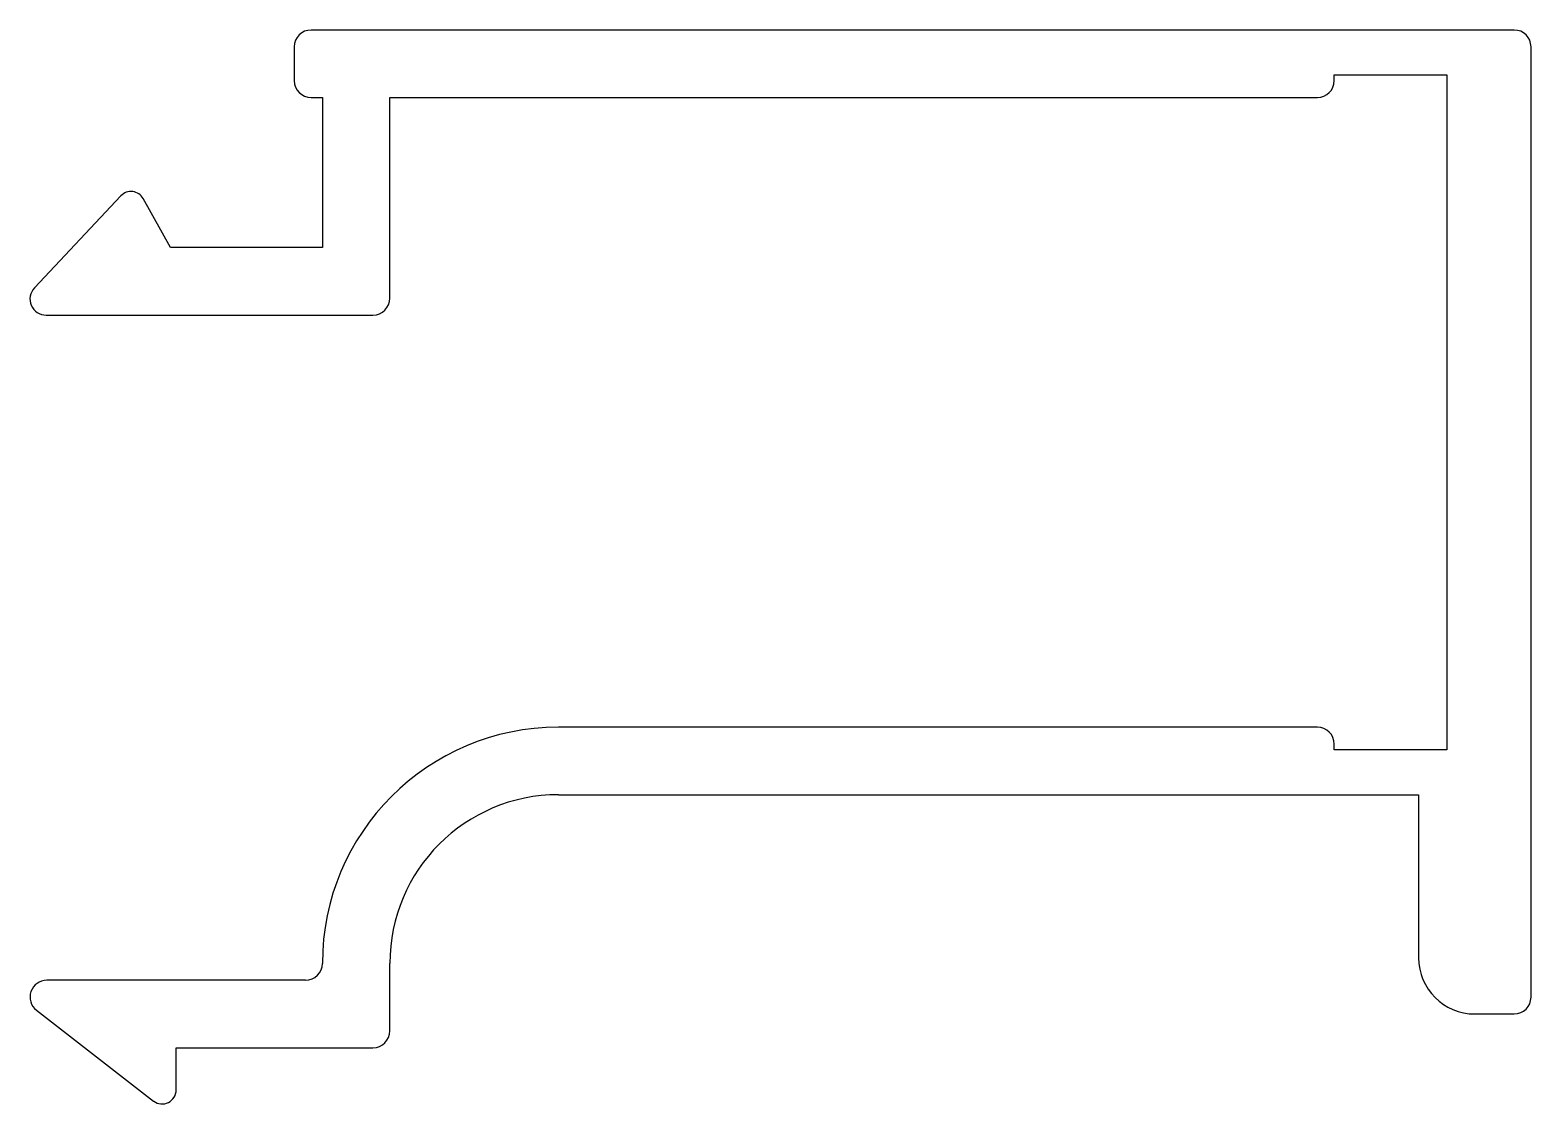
# Model space of a CAD drawing. Extents: x 916.7 to 943.4, y 2186.8 to 2205.9.
import ezdxf

# ---------------------------------------------------------------- set-up
doc = ezdxf.new("R2010")
doc.units = 0
doc.layers.get('0').update_dxf_attribs({"linetype": 'CONTINUOUS'})

msp = doc.modelspace()

# ---------------------------------------------------------------- linework, layer by layer
for p, q in [((943.06, 2205.873), (921.66, 2205.873)), ((921.36, 2205.573), (921.36, 2204.973)), ((943.36, 2188.673), (943.36, 2205.573)), ((939.86, 2204.973), (939.86, 2205.073)), ((939.86, 2205.073), (941.86, 2205.073)), ((941.86, 2205.073), (941.86, 2193.073)), ((921.66, 2204.673), (921.86, 2204.673)), ((921.86, 2204.673), (921.86, 2202.003)), ((923.06, 2201.103), (923.06, 2204.673)), ((923.06, 2204.673), (939.56, 2204.673)), ((918.276, 2202.924), (916.739, 2201.286)), ((919.16, 2202.003), (918.673, 2202.876)), ((921.86, 2202.003), (919.16, 2202.003)), ((916.945, 2200.803), (922.76, 2200.803)), ((939.56, 2193.473), (926.06, 2193.473)), ((939.86, 2193.073), (939.86, 2193.173)), ((941.86, 2193.073), (939.86, 2193.073)), ((926.06, 2192.273), (941.36, 2192.273)), ((941.36, 2192.273), (941.36, 2189.373)), ((923.06, 2188.073), (923.06, 2189.273)), ((921.56, 2188.973), (916.958, 2188.973)), ((916.773, 2188.441), (918.859, 2186.823)), ((942.36, 2188.373), (943.06, 2188.373)), ((919.26, 2187.773), (922.76, 2187.773)), ((919.26, 2187.023), (919.26, 2187.773))]:
    msp.add_line(p, q)
for centre, radius, start, end in [((921.66, 2205.573), 0.3, 90, 180), ((943.06, 2205.573), 0.3, 360, 90), ((921.66, 2204.973), 0.3, 180, 270), ((939.56, 2204.973), 0.3, 270, 0), ((918.457, 2202.751), 0.25, 30, 136.2603), ((916.945, 2201.089), 0.286, 136.2603, 270), ((922.76, 2201.103), 0.3, 270, 0), ((926.06, 2189.273), 4.2, 90, 180), ((939.56, 2193.173), 0.3, 0, 90), ((926.06, 2189.273), 3, 90, 180), ((921.56, 2189.273), 0.3, 270, 0), ((942.36, 2189.373), 1, 180, 270), ((916.958, 2188.675), 0.298, 90, 231.7681), ((943.06, 2188.673), 0.3, 270, 0), ((922.76, 2188.073), 0.3, 270, 0), ((919.01, 2187.023), 0.25, 233.079, 0)]:
    msp.add_arc(centre, radius, start, end)

doc.saveas('drawing.dxf')
